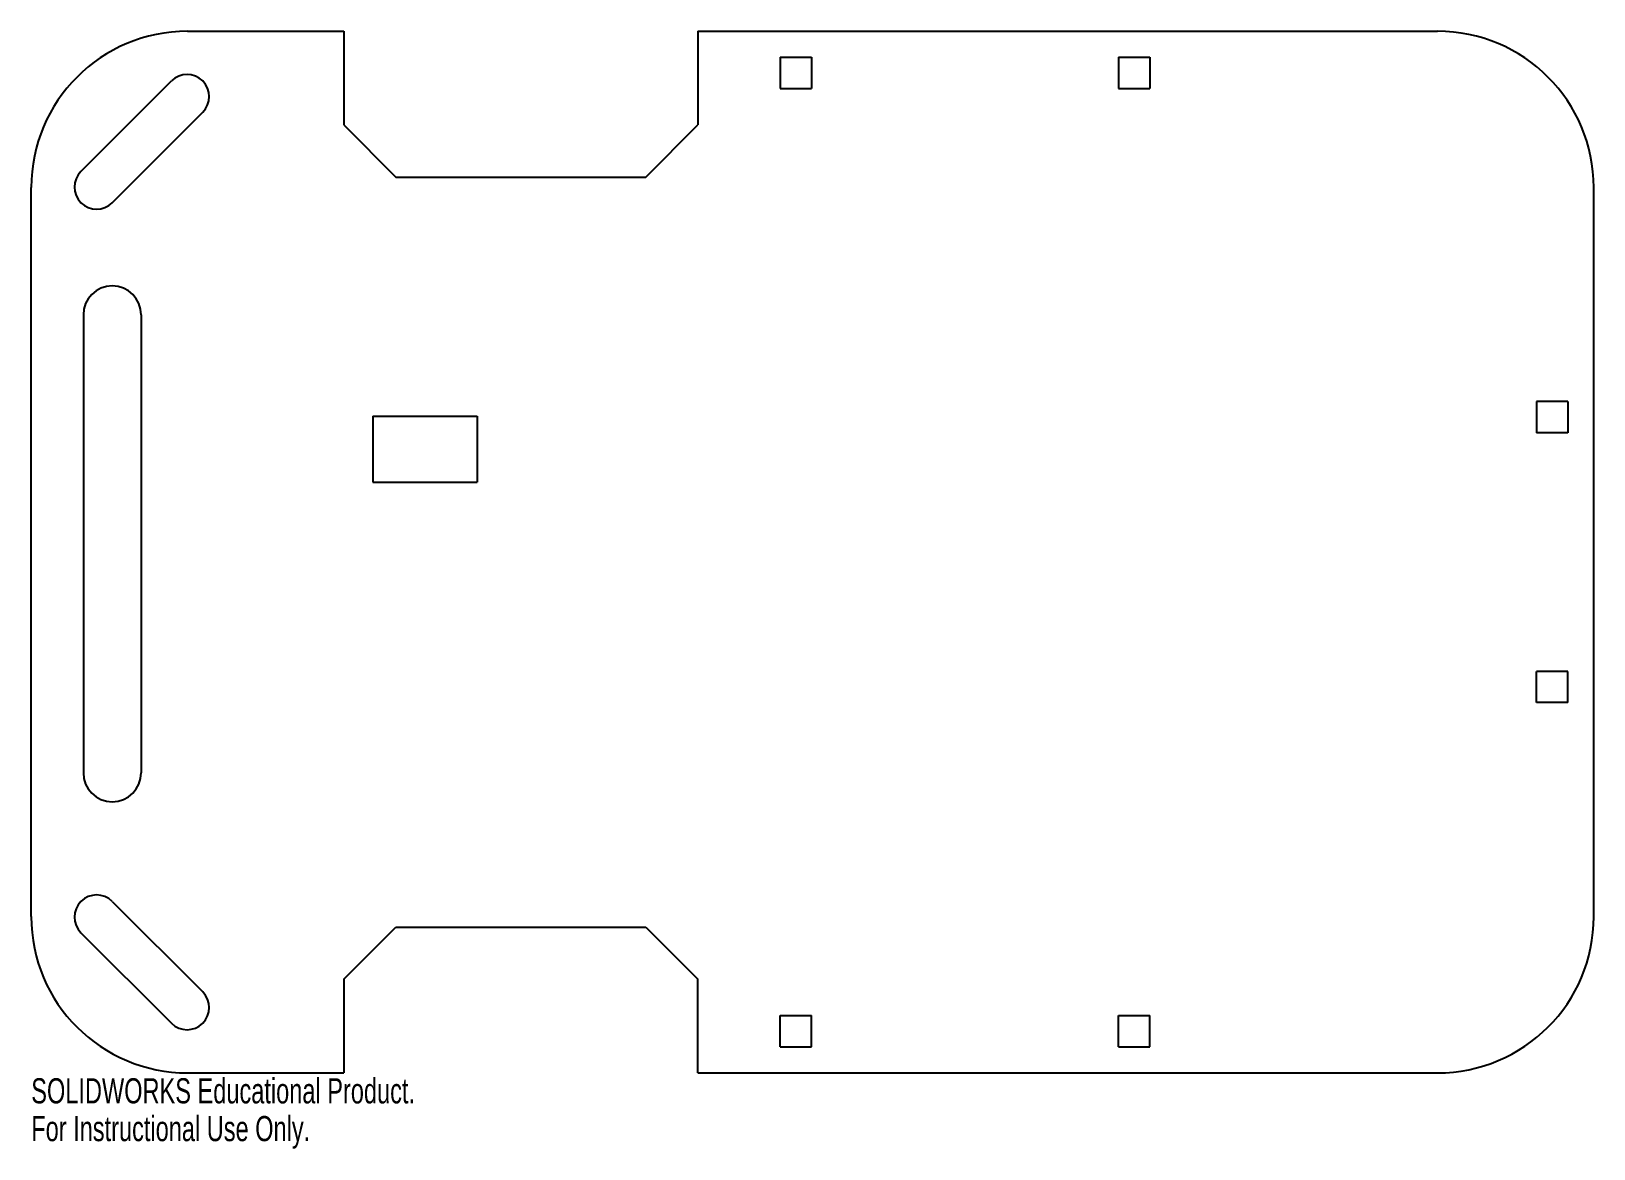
# Model space of a CAD drawing. Header units: millimetres. Extents: x 0 to 300, y -15 to 200.
import ezdxf

# ---------------------------------------------------------------- set-up
doc = ezdxf.new("R2010")
doc.units = ezdxf.units.MM
doc.styles.add('SLDTEXTSTYLE0', font='TXT', dxfattribs={"width": 0.7})

msp = doc.modelspace()

# ---------------------------------------------------------------- linework, layer by layer
at = {"color": 7, "linetype": 'Continuous', "lineweight": 25}
for p, q in [((30, 200), (60, 200)), ((60, 200), (60, 182)), ((128, 200), (128, 182)), ((128, 200), (270, 200)), ((143.8, 195), (149.8, 195)), ((143.8, 195), (143.8, 189)), ((149.8, 195), (149.8, 189)), ((208.76, 195), (214.76, 195)), ((208.76, 195), (208.76, 189)), ((214.76, 195), (214.76, 189)), ((9.54, 173.08), (26.92, 190.46)), ((143.8, 189), (149.8, 189)), ((208.76, 189), (214.76, 189)), ((15.55, 167.07), (32.93, 184.45)), ((60, 182), (70, 172)), ((118, 172), (128, 182)), ((70, 172), (118, 172)), ((0, 30), (0, 170)), ((300, 30), (300, 170)), ((10, 145.54), (10, 57.62)), ((21.1, 145.54), (21.1, 57.62)), ((65.61, 126.12), (65.61, 113.4)), ((65.61, 126.12), (85.61, 126.12)), ((85.61, 126.12), (85.61, 113.4)), ((289, 128.9), (289, 122.9)), ((295, 128.9), (289, 128.9)), ((295, 128.9), (295, 122.9)), ((295, 122.9), (289, 122.9)), ((65.61, 113.4), (85.61, 113.4)), ((295, 77.1), (289, 77.1)), ((289, 71.1), (289, 77.1)), ((295, 71.1), (295, 77.1)), ((295, 71.1), (289, 71.1)), ((15.55, 32.93), (32.93, 15.55)), ((60, 18), (70, 28)), ((70, 28), (118, 28)), ((118, 28), (128, 18)), ((9.54, 26.92), (26.92, 9.54)), ((60, 18), (60, 0)), ((128, 0), (128, 18)), ((143.8, 11), (149.8, 11)), ((143.8, 5), (143.8, 11)), ((149.8, 5), (149.8, 11)), ((208.76, 11), (214.76, 11)), ((208.76, 5), (208.76, 11)), ((214.76, 5), (214.76, 11)), ((143.8, 5), (149.8, 5)), ((208.76, 5), (214.76, 5)), ((30, 0), (60, 0)), ((128, 0), (270, 0))]:
    msp.add_line(p, q, dxfattribs=at)
for centre, radius, start, end in [((30, 170), 30, 90, 180), ((270, 170), 30, 0, 90), ((29.92, 187.46), 4.25, 315, 135), ((12.54, 170.08), 4.25, 135, 315), ((15.55, 145.54), 5.55, 0, 180), ((15.55, 57.62), 5.55, 180, 0), ((12.54, 29.92), 4.25, 45, 225), ((30, 30), 30, 180, 270), ((270, 30), 30, 270, 0), ((29.92, 12.54), 4.25, 225, 45)]:
    msp.add_arc(centre, radius, start, end, dxfattribs=at)

# ---------------------------------------------------------------- texts
at = {"color": 7, "linetype": 'Continuous', "char_height": 4.8336, "attachment_point": 1, "style": 'SLDTEXTSTYLE0'}
for s, insert in [('SOLIDWORKS Educational Product.', (0, -1.02)), ('For Instructional Use Only.', (0, -8.27))]:
    msp.add_mtext(s, dxfattribs=dict(at, insert=insert))

doc.saveas('drawing.dxf')
